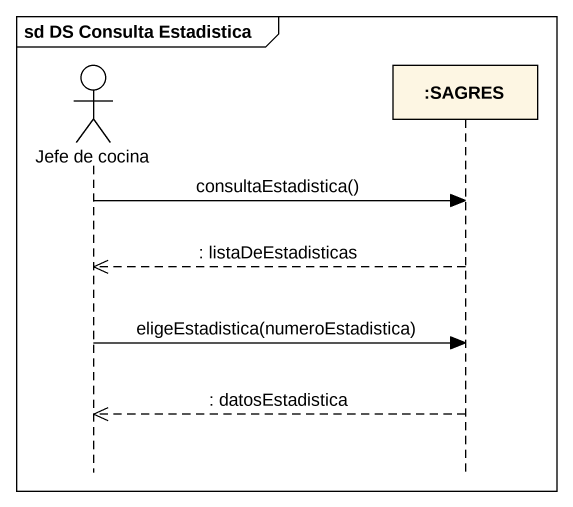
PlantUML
@startuml
mainframe sd DS Consulta Estadistica
hide footbox
actor "Jefe de cocina" as Jefe_de_cocina
participant ":SAGRES" as SAGRES

Jefe_de_cocina -> SAGRES : consultaEstadistica()
SAGRES -->> Jefe_de_cocina : : listaDeEstadisticas
Jefe_de_cocina -> SAGRES : eligeEstadistica(numeroEstadistica)
SAGRES -->> Jefe_de_cocina : : datosEstadistica
@enduml
